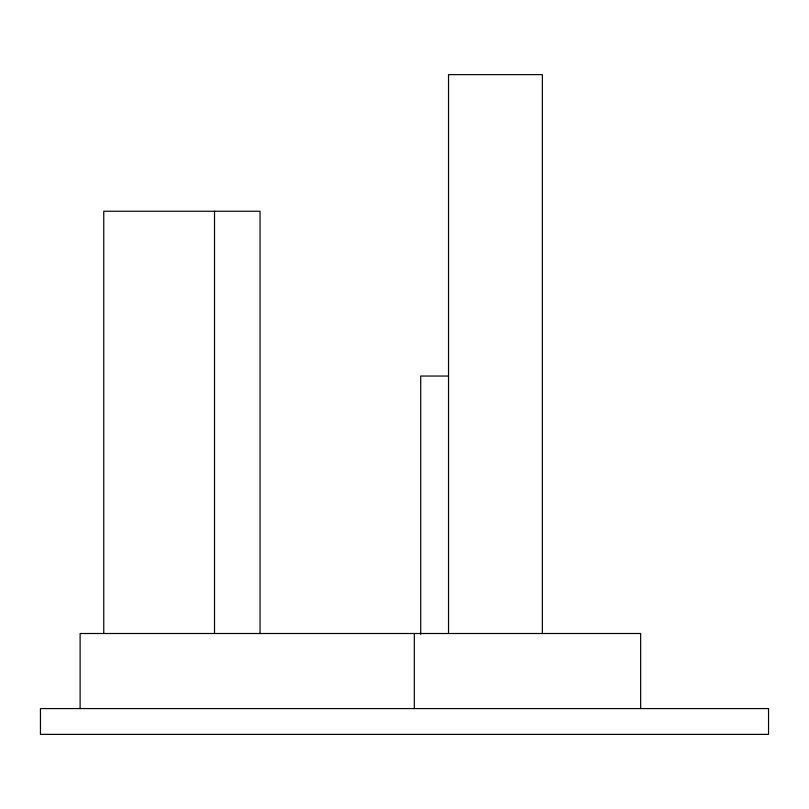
<?xml version="1.0" encoding="UTF-8"?>
<svg xmlns="http://www.w3.org/2000/svg" width="809" height="809" viewBox="0 0 809 809"><rect width="100%" height="100%" fill="white"/><g stroke="black" fill="none" stroke-linecap="round" stroke-linejoin="round"><path stroke-width="1.21" d="M448.237 376.043L420.71 376.043L420.71 634.256M640.657 708.573L640.657 633.508L80.121 633.508L80.121 708.573M542.364 633.508L542.364 74.63L448.53 74.63L448.53 633.508M414.319 633.508L414.319 708.573M260.043 633.508L260.043 211.25L103.754 211.25L103.754 633.508M214.516 211.25L214.516 633.508M768.55 708.573L40.45 708.573L40.45 734.37L768.55 734.37L768.55 708.573"/></g></svg>
